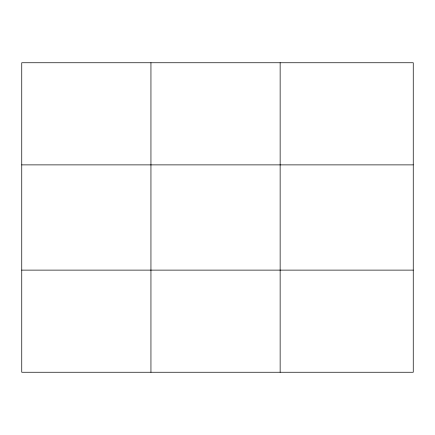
<?xml version="1.0" encoding="UTF-8"?>
<svg xmlns="http://www.w3.org/2000/svg" width="435" height="435" viewBox="0 0 435 435"><rect width="100%" height="100%" fill="white"/><g stroke="black" fill="none" stroke-linecap="round" stroke-linejoin="round"><path stroke-width="0.65" d="M150.945 372.251L150.945 62.749M280.14 372.251L280.14 62.749M413.25 164.881L413.25 62.749L21.75 62.749L21.75 372.251L413.25 372.251L413.25 164.881L21.75 164.881M21.75 270.119L413.25 270.119"/></g></svg>
